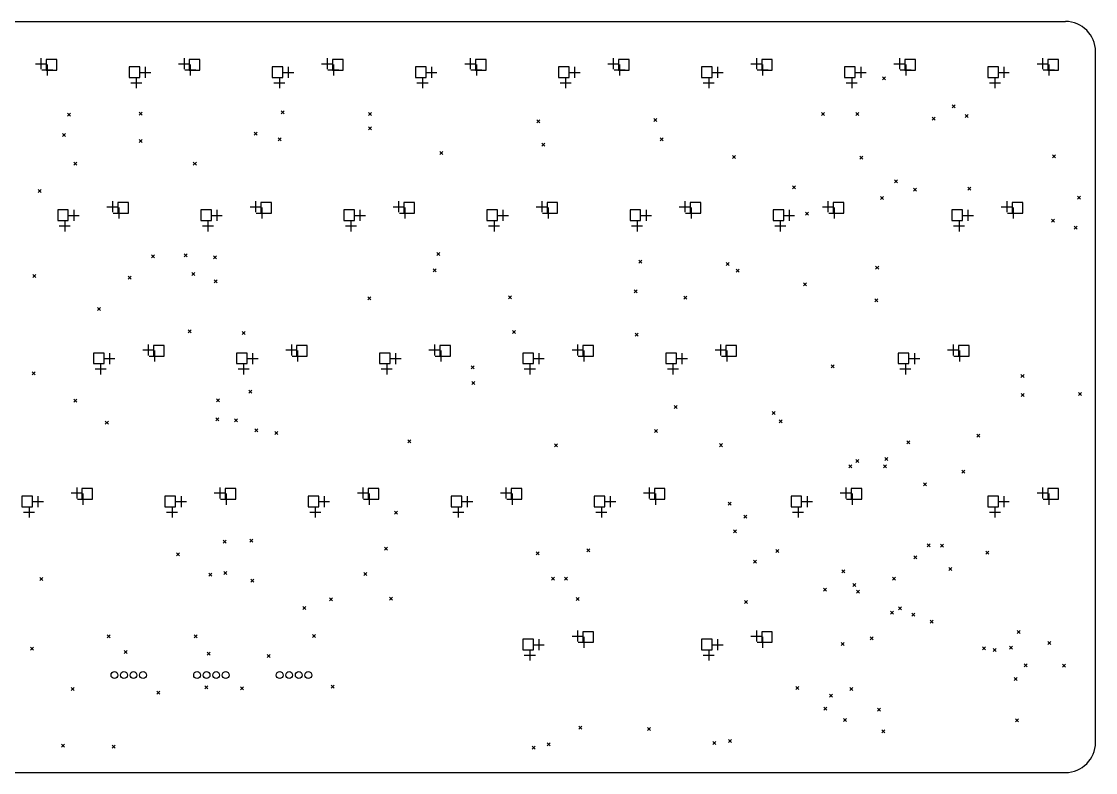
# Model space of a CAD drawing. Extents: x -0.1 to 11.2, y -4.6 to 0.
# Drawn here: x 5.59 to 11.22, y -3.94 to 0 of the extents above; entities that cross this region are included whole.
import ezdxf

# ---------------------------------------------------------------- set-up
doc = ezdxf.new("R2010")
doc.units = 0
doc.header["$MEASUREMENT"] = 0
doc.layers.add('BLACK', color=7, linetype='CONTINUOUS')

msp = doc.modelspace()

# ---------------------------------------------------------------- linework, layer by layer
at = {"layer": 'BLACK', "linetype": 'CONTINUOUS'}
for p, q in [((0.15748, 0), (11.063, 0)), ((11.2205, -3.77953), (11.2205, -0.15748)), ((5.66402, -0.221398), (5.72189, -0.221398)), ((5.69295, -0.192461), (5.69295, -0.250335)), ((5.7763, -0.198677), (5.72063, -0.198677)), ((5.72063, -0.198677), (5.72063, -0.254355)), ((5.72583, -0.225138), (5.72583, -0.283012)), ((5.7763, -0.254355), (5.7763, -0.198677)), ((6.41402, -0.221398), (6.47189, -0.221398)), ((6.44295, -0.192461), (6.44295, -0.250335)), ((6.5263, -0.198677), (6.47063, -0.198677)), ((6.47063, -0.198677), (6.47063, -0.254355)), ((6.47583, -0.225138), (6.47583, -0.283012)), ((6.5263, -0.254355), (6.5263, -0.198677)), ((7.16402, -0.221398), (7.22189, -0.221398)), ((7.19295, -0.192461), (7.19295, -0.250335)), ((7.2763, -0.198677), (7.22063, -0.198677)), ((7.22063, -0.198677), (7.22063, -0.254355)), ((7.22583, -0.225138), (7.22583, -0.283012)), ((7.2763, -0.254355), (7.2763, -0.198677)), ((7.91402, -0.221398), (7.97189, -0.221398)), ((7.94295, -0.192461), (7.94295, -0.250335)), ((8.0263, -0.198677), (7.97063, -0.198677)), ((7.97063, -0.198677), (7.97063, -0.254355)), ((7.97583, -0.225138), (7.97583, -0.283012)), ((8.0263, -0.254355), (8.0263, -0.198677)), ((8.66402, -0.221398), (8.72189, -0.221398)), ((8.69295, -0.192461), (8.69295, -0.250335)), ((8.7763, -0.198677), (8.72063, -0.198677)), ((8.72063, -0.198677), (8.72063, -0.254355)), ((8.72583, -0.225138), (8.72583, -0.283012)), ((8.7763, -0.254355), (8.7763, -0.198677)), ((9.41402, -0.221398), (9.47189, -0.221398)), ((9.44295, -0.192461), (9.44295, -0.250335)), ((9.5263, -0.198677), (9.47063, -0.198677)), ((9.47063, -0.198677), (9.47063, -0.254355)), ((9.47583, -0.225138), (9.47583, -0.283012)), ((9.5263, -0.254355), (9.5263, -0.198677)), ((10.164, -0.221398), (10.2219, -0.221398)), ((10.193, -0.192461), (10.193, -0.250335)), ((10.2763, -0.198677), (10.2206, -0.198677)), ((10.2206, -0.198677), (10.2206, -0.254355)), ((10.2258, -0.225138), (10.2258, -0.283012)), ((10.2763, -0.254355), (10.2763, -0.198677)), ((10.914, -0.221398), (10.9719, -0.221398)), ((10.943, -0.192461), (10.943, -0.250335)), ((11.0263, -0.198677), (10.9706, -0.198677)), ((10.9706, -0.198677), (10.9706, -0.254355)), ((10.9758, -0.225138), (10.9758, -0.283012)), ((11.0263, -0.254355), (11.0263, -0.198677)), ((5.69689, -0.254075), (5.75476, -0.254075)), ((5.72063, -0.254355), (5.7763, -0.254355)), ((6.21134, -0.238047), (6.15566, -0.238047)), ((6.15566, -0.238047), (6.15566, -0.293725)), ((6.21067, -0.26687), (6.26854, -0.26687)), ((6.21134, -0.293725), (6.21134, -0.238047)), ((6.23961, -0.237933), (6.23961, -0.295807)), ((6.44689, -0.254075), (6.50476, -0.254075)), ((6.47063, -0.254355), (6.5263, -0.254355)), ((6.96134, -0.238047), (6.90566, -0.238047)), ((6.90566, -0.238047), (6.90566, -0.293725)), ((6.96067, -0.26687), (7.01854, -0.26687)), ((6.96134, -0.293725), (6.96134, -0.238047)), ((6.98961, -0.237933), (6.98961, -0.295807)), ((7.19689, -0.254075), (7.25476, -0.254075)), ((7.22063, -0.254355), (7.2763, -0.254355)), ((7.71134, -0.238047), (7.65566, -0.238047)), ((7.65566, -0.238047), (7.65566, -0.293725)), ((7.71067, -0.26687), (7.76854, -0.26687)), ((7.71134, -0.293725), (7.71134, -0.238047)), ((7.73961, -0.237933), (7.73961, -0.295807)), ((7.94689, -0.254075), (8.00476, -0.254075)), ((7.97063, -0.254355), (8.0263, -0.254355)), ((8.46134, -0.238047), (8.40566, -0.238047)), ((8.40566, -0.238047), (8.40566, -0.293725)), ((8.46067, -0.26687), (8.51854, -0.26687)), ((8.46134, -0.293725), (8.46134, -0.238047)), ((8.48961, -0.237933), (8.48961, -0.295807)), ((8.69689, -0.254075), (8.75476, -0.254075)), ((8.72063, -0.254355), (8.7763, -0.254355)), ((9.21134, -0.238047), (9.15566, -0.238047)), ((9.15566, -0.238047), (9.15566, -0.293725)), ((9.21067, -0.26687), (9.26854, -0.26687)), ((9.21134, -0.293725), (9.21134, -0.238047)), ((9.23961, -0.237933), (9.23961, -0.295807)), ((9.44689, -0.254075), (9.50476, -0.254075)), ((9.47063, -0.254355), (9.5263, -0.254355)), ((9.96134, -0.238047), (9.90566, -0.238047)), ((9.90566, -0.238047), (9.90566, -0.293725)), ((9.96067, -0.26687), (10.0185, -0.26687)), ((9.96134, -0.293725), (9.96134, -0.238047)), ((9.98961, -0.237933), (9.98961, -0.295807)), ((10.1969, -0.254075), (10.2548, -0.254075)), ((10.2206, -0.254355), (10.2763, -0.254355)), ((10.7113, -0.238047), (10.6557, -0.238047)), ((10.6557, -0.238047), (10.6557, -0.293725)), ((10.7107, -0.26687), (10.7685, -0.26687)), ((10.7113, -0.293725), (10.7113, -0.238047)), ((10.7396, -0.237933), (10.7396, -0.295807)), ((10.9469, -0.254075), (11.0048, -0.254075)), ((10.9706, -0.254355), (11.0263, -0.254355)), ((6.15566, -0.293725), (6.21134, -0.293725)), ((6.16402, -0.321398), (6.22189, -0.321398)), ((6.19295, -0.292461), (6.19295, -0.350335)), ((6.90566, -0.293725), (6.96134, -0.293725)), ((6.91402, -0.321398), (6.97189, -0.321398)), ((6.94295, -0.292461), (6.94295, -0.350335)), ((7.65566, -0.293725), (7.71134, -0.293725)), ((7.66402, -0.321398), (7.72189, -0.321398)), ((7.69295, -0.292461), (7.69295, -0.350335)), ((8.40566, -0.293725), (8.46134, -0.293725)), ((8.41402, -0.321398), (8.47189, -0.321398)), ((8.44295, -0.292461), (8.44295, -0.350335)), ((9.15566, -0.293725), (9.21134, -0.293725)), ((9.16402, -0.321398), (9.22189, -0.321398)), ((9.19295, -0.292461), (9.19295, -0.350335)), ((9.90566, -0.293725), (9.96134, -0.293725)), ((9.91402, -0.321398), (9.97189, -0.321398)), ((9.94295, -0.292461), (9.94295, -0.350335)), ((10.1039, -0.290551), (10.1197, -0.306299)), ((10.1197, -0.290551), (10.1039, -0.306299)), ((10.6557, -0.293725), (10.7113, -0.293725)), ((10.664, -0.321398), (10.7219, -0.321398)), ((10.693, -0.292461), (10.693, -0.350335)), ((10.4689, -0.436614), (10.4846, -0.452362)), ((10.4846, -0.436614), (10.4689, -0.452362)), ((5.83268, -0.480472), (5.84843, -0.496221)), ((5.84843, -0.480472), (5.83268, -0.496221)), ((6.20764, -0.47622), (6.22339, -0.491969)), ((6.22339, -0.47622), (6.20764, -0.491969)), ((6.95173, -0.468346), (6.96748, -0.484094)), ((6.96748, -0.468346), (6.95173, -0.484094)), ((7.41024, -0.477165), (7.42598, -0.492913)), ((7.42598, -0.477165), (7.41024, -0.492913)), ((9.78386, -0.477559), (9.79961, -0.493307)), ((9.79961, -0.477559), (9.78386, -0.493307)), ((9.96378, -0.476772), (9.97953, -0.49252)), ((9.97953, -0.476772), (9.96378, -0.49252)), ((10.3646, -0.502362), (10.3803, -0.51811)), ((10.3803, -0.502362), (10.3646, -0.51811)), ((10.537, -0.487008), (10.5528, -0.502756)), ((10.5528, -0.487008), (10.537, -0.502756)), ((7.40906, -0.552362), (7.4248, -0.56811)), ((7.4248, -0.552362), (7.40906, -0.56811)), ((8.29213, -0.515748), (8.30787, -0.531496)), ((8.30787, -0.515748), (8.29213, -0.531496)), ((8.90472, -0.509055), (8.92047, -0.524803)), ((8.92047, -0.509055), (8.90472, -0.524803)), ((5.80512, -0.587795), (5.82087, -0.603543)), ((5.82087, -0.587795), (5.80512, -0.603543)), ((6.20764, -0.617953), (6.22339, -0.633701)), ((6.22339, -0.617953), (6.20764, -0.633701)), ((6.81063, -0.579921), (6.82638, -0.595669)), ((6.82638, -0.579921), (6.81063, -0.595669)), ((6.93598, -0.610079), (6.95173, -0.625827)), ((6.95173, -0.610079), (6.93598, -0.625827)), ((8.9378, -0.609547), (8.95354, -0.625295)), ((8.95354, -0.609547), (8.9378, -0.625295)), ((8.31811, -0.638071), (8.33386, -0.653819)), ((8.33386, -0.638071), (8.31811, -0.653819)), ((7.78386, -0.680709), (7.79961, -0.696457)), ((7.79961, -0.680709), (7.78386, -0.696457)), ((9.31732, -0.702362), (9.33307, -0.71811)), ((9.33307, -0.702362), (9.31732, -0.71811)), ((9.98504, -0.706693), (10.0008, -0.722441)), ((10.0008, -0.706693), (9.98504, -0.722441)), ((10.9949, -0.698248), (11.0106, -0.713996)), ((11.0106, -0.698248), (10.9949, -0.713996)), ((5.86496, -0.737795), (5.88071, -0.753543)), ((5.88071, -0.737795), (5.86496, -0.753543)), ((6.49173, -0.737008), (6.50748, -0.752756)), ((6.50748, -0.737008), (6.49173, -0.752756)), ((10.1673, -0.830709), (10.1831, -0.846457)), ((10.1831, -0.830709), (10.1673, -0.846457)), ((5.67874, -0.880315), (5.69449, -0.896063)), ((5.69449, -0.880315), (5.67874, -0.896063)), ((9.63307, -0.861811), (9.64882, -0.877559)), ((9.64882, -0.861811), (9.63307, -0.877559)), ((10.2657, -0.873228), (10.2815, -0.888976)), ((10.2815, -0.873228), (10.2657, -0.888976)), ((10.5508, -0.868504), (10.5665, -0.884252)), ((10.5665, -0.868504), (10.5508, -0.884252)), ((6.06795, -0.942461), (6.06795, -1.00033)), ((6.1513, -0.948677), (6.09563, -0.948677)), ((6.09563, -0.948677), (6.09563, -1.00435)), ((6.1513, -1.00435), (6.1513, -0.948677)), ((6.81795, -0.942461), (6.81795, -1.00033)), ((6.9013, -0.948677), (6.84563, -0.948677)), ((6.84563, -0.948677), (6.84563, -1.00435)), ((6.9013, -1.00435), (6.9013, -0.948677)), ((7.56795, -0.942461), (7.56795, -1.00033)), ((7.6513, -0.948677), (7.59563, -0.948677)), ((7.59563, -0.948677), (7.59563, -1.00435)), ((7.6513, -1.00435), (7.6513, -0.948677)), ((8.31795, -0.942461), (8.31795, -1.00033)), ((8.4013, -0.948677), (8.34563, -0.948677)), ((8.34563, -0.948677), (8.34563, -1.00435)), ((8.4013, -1.00435), (8.4013, -0.948677)), ((9.06795, -0.942461), (9.06795, -1.00033)), ((9.1513, -0.948677), (9.09563, -0.948677)), ((9.09563, -0.948677), (9.09563, -1.00435)), ((9.1513, -1.00435), (9.1513, -0.948677)), ((9.81795, -0.942461), (9.81795, -1.00033)), ((9.9013, -0.948677), (9.84563, -0.948677)), ((9.84563, -0.948677), (9.84563, -1.00435)), ((9.9013, -1.00435), (9.9013, -0.948677)), ((10.0937, -0.91811), (10.1094, -0.933858)), ((10.1094, -0.91811), (10.0937, -0.933858)), ((10.7555, -0.942461), (10.7555, -1.00033)), ((10.8388, -0.948677), (10.7831, -0.948677)), ((10.7831, -0.948677), (10.7831, -1.00435)), ((10.8388, -1.00435), (10.8388, -0.948677)), ((11.1264, -0.916142), (11.1421, -0.93189)), ((11.1421, -0.916142), (11.1264, -0.93189)), ((5.83634, -0.988047), (5.78066, -0.988047)), ((5.78066, -0.988047), (5.78066, -1.04372)), ((5.83634, -1.04372), (5.83634, -0.988047)), ((5.86461, -0.987933), (5.86461, -1.04581)), ((6.03902, -0.971398), (6.09689, -0.971398)), ((6.07189, -1.00407), (6.12976, -1.00407)), ((6.09563, -1.00435), (6.1513, -1.00435)), ((6.10083, -0.975138), (6.10083, -1.03301)), ((6.58634, -0.988047), (6.53066, -0.988047)), ((6.53066, -0.988047), (6.53066, -1.04372)), ((6.58634, -1.04372), (6.58634, -0.988047)), ((6.61461, -0.987933), (6.61461, -1.04581)), ((6.78902, -0.971398), (6.84689, -0.971398)), ((6.82189, -1.00407), (6.87976, -1.00407)), ((6.84563, -1.00435), (6.9013, -1.00435)), ((6.85083, -0.975138), (6.85083, -1.03301)), ((7.33634, -0.988047), (7.28066, -0.988047)), ((7.28066, -0.988047), (7.28066, -1.04372)), ((7.33634, -1.04372), (7.33634, -0.988047)), ((7.36461, -0.987933), (7.36461, -1.04581)), ((7.53902, -0.971398), (7.59689, -0.971398)), ((7.57189, -1.00407), (7.62976, -1.00407)), ((7.59563, -1.00435), (7.6513, -1.00435)), ((7.60083, -0.975138), (7.60083, -1.03301)), ((8.08634, -0.988047), (8.03066, -0.988047)), ((8.03066, -0.988047), (8.03066, -1.04372)), ((8.08634, -1.04372), (8.08634, -0.988047)), ((8.11461, -0.987933), (8.11461, -1.04581)), ((8.28902, -0.971398), (8.34689, -0.971398)), ((8.32189, -1.00407), (8.37976, -1.00407)), ((8.34563, -1.00435), (8.4013, -1.00435)), ((8.35083, -0.975138), (8.35083, -1.03301)), ((8.83634, -0.988047), (8.78066, -0.988047)), ((8.78066, -0.988047), (8.78066, -1.04372)), ((8.83634, -1.04372), (8.83634, -0.988047)), ((8.86461, -0.987933), (8.86461, -1.04581)), ((9.03902, -0.971398), (9.09689, -0.971398)), ((9.07189, -1.00407), (9.12976, -1.00407)), ((9.09563, -1.00435), (9.1513, -1.00435)), ((9.10083, -0.975138), (9.10083, -1.03301)), ((9.58634, -0.988047), (9.53066, -0.988047)), ((9.53066, -0.988047), (9.53066, -1.04372)), ((9.58634, -1.04372), (9.58634, -0.988047)), ((9.61461, -0.987933), (9.61461, -1.04581)), ((9.69961, -0.999606), (9.71535, -1.01535)), ((9.71535, -0.999606), (9.69961, -1.01535)), ((9.78902, -0.971398), (9.84689, -0.971398)), ((9.82189, -1.00407), (9.87976, -1.00407)), ((9.84563, -1.00435), (9.9013, -1.00435)), ((9.85083, -0.975138), (9.85083, -1.03301)), ((10.5238, -0.988047), (10.4682, -0.988047)), ((10.4682, -0.988047), (10.4682, -1.04372)), ((10.5238, -1.04372), (10.5238, -0.988047)), ((10.5521, -0.987933), (10.5521, -1.04581)), ((10.7265, -0.971398), (10.7844, -0.971398)), ((10.7594, -1.00407), (10.8173, -1.00407)), ((10.7831, -1.00435), (10.8388, -1.00435)), ((10.7883, -0.975138), (10.7883, -1.03301)), ((5.78066, -1.04372), (5.83634, -1.04372)), ((5.81795, -1.04246), (5.81795, -1.10033)), ((5.83567, -1.01687), (5.89354, -1.01687)), ((6.53066, -1.04372), (6.58634, -1.04372)), ((6.56795, -1.04246), (6.56795, -1.10033)), ((6.58567, -1.01687), (6.64354, -1.01687)), ((7.28066, -1.04372), (7.33634, -1.04372)), ((7.31795, -1.04246), (7.31795, -1.10033)), ((7.33567, -1.01687), (7.39354, -1.01687)), ((8.03066, -1.04372), (8.08634, -1.04372)), ((8.06795, -1.04246), (8.06795, -1.10033)), ((8.08567, -1.01687), (8.14354, -1.01687)), ((8.78066, -1.04372), (8.83634, -1.04372)), ((8.81795, -1.04246), (8.81795, -1.10033)), ((8.83567, -1.01687), (8.89354, -1.01687)), ((9.53066, -1.04372), (9.58634, -1.04372)), ((9.56795, -1.04246), (9.56795, -1.10033)), ((9.58567, -1.01687), (9.64354, -1.01687)), ((10.4682, -1.04372), (10.5238, -1.04372)), ((10.5055, -1.04246), (10.5055, -1.10033)), ((10.5232, -1.01687), (10.581, -1.01687)), ((10.989, -1.03583), (11.0047, -1.05157)), ((11.0047, -1.03583), (10.989, -1.05157)), ((5.78902, -1.0714), (5.84689, -1.0714)), ((6.53902, -1.0714), (6.59689, -1.0714)), ((7.28902, -1.0714), (7.34689, -1.0714)), ((8.03902, -1.0714), (8.09689, -1.0714)), ((8.78902, -1.0714), (8.84689, -1.0714)), ((9.53902, -1.0714), (9.59689, -1.0714)), ((10.4765, -1.0714), (10.5344, -1.0714)), ((11.1091, -1.07323), (11.1248, -1.08898)), ((11.1248, -1.07323), (11.1091, -1.08898)), ((6.27323, -1.22244), (6.28898, -1.23819)), ((6.28898, -1.22244), (6.27323, -1.23819)), ((6.44291, -1.21732), (6.45866, -1.23307)), ((6.45866, -1.21732), (6.44291, -1.23307)), ((6.5974, -1.22819), (6.61315, -1.24394)), ((6.61315, -1.22819), (6.5974, -1.24394)), ((7.76772, -1.21142), (7.78346, -1.22717)), ((7.78346, -1.21142), (7.76772, -1.22717)), ((8.82756, -1.25039), (8.84331, -1.26614)), ((8.84331, -1.25039), (8.82756, -1.26614)), ((9.28386, -1.26417), (9.29961, -1.27992)), ((9.29961, -1.26417), (9.28386, -1.27992)), ((10.0681, -1.28346), (10.0839, -1.29921)), ((10.0839, -1.28346), (10.0681, -1.29921)), ((5.65118, -1.32638), (5.66693, -1.34213)), ((5.66693, -1.32638), (5.65118, -1.34213)), ((6.15039, -1.33543), (6.16614, -1.35118)), ((6.16614, -1.33543), (6.15039, -1.35118)), ((6.48465, -1.31535), (6.50039, -1.3311)), ((6.50039, -1.31535), (6.48465, -1.3311)), ((7.74961, -1.29685), (7.76535, -1.3126)), ((7.76535, -1.29685), (7.74961, -1.3126)), ((9.3374, -1.29803), (9.35315, -1.31378)), ((9.35315, -1.29803), (9.3374, -1.31378)), ((6.60134, -1.35354), (6.61709, -1.36929)), ((6.61709, -1.35354), (6.60134, -1.36929)), ((8.80197, -1.40669), (8.81772, -1.42244)), ((8.81772, -1.40669), (8.80197, -1.42244)), ((9.68976, -1.36969), (9.70551, -1.38543)), ((9.70551, -1.36969), (9.68976, -1.38543)), ((7.40591, -1.44409), (7.42165, -1.45984)), ((7.42165, -1.44409), (7.40591, -1.45984)), ((8.14291, -1.4374), (8.15866, -1.45315)), ((8.15866, -1.4374), (8.14291, -1.45315)), ((9.0626, -1.43937), (9.07835, -1.45512)), ((9.07835, -1.43937), (9.0626, -1.45512)), ((10.0646, -1.45433), (10.0803, -1.47008)), ((10.0803, -1.45433), (10.0646, -1.47008)), ((5.98898, -1.5), (6.00472, -1.51575)), ((6.00472, -1.5), (5.98898, -1.51575)), ((6.46457, -1.61654), (6.48031, -1.63228)), ((6.48031, -1.61654), (6.46457, -1.63228)), ((6.74701, -1.62583), (6.76276, -1.64157)), ((6.76276, -1.62583), (6.74701, -1.64157)), ((8.16496, -1.62047), (8.18071, -1.63622)), ((8.18071, -1.62047), (8.16496, -1.63622)), ((8.80787, -1.63465), (8.82362, -1.65039)), ((8.82362, -1.63465), (8.80787, -1.65039)), ((6.02384, -1.73805), (5.96816, -1.73805)), ((5.96816, -1.73805), (5.96816, -1.79372)), ((6.02384, -1.79372), (6.02384, -1.73805)), ((6.05211, -1.73793), (6.05211, -1.79581)), ((6.22652, -1.7214), (6.28439, -1.7214)), ((6.25545, -1.69246), (6.25545, -1.75033)), ((6.3388, -1.69868), (6.28313, -1.69868)), ((6.28313, -1.69868), (6.28313, -1.75435)), ((6.28833, -1.72514), (6.28833, -1.78301)), ((6.3388, -1.75435), (6.3388, -1.69868)), ((6.77384, -1.73805), (6.71816, -1.73805)), ((6.71816, -1.73805), (6.71816, -1.79372)), ((6.77384, -1.79372), (6.77384, -1.73805)), ((6.80211, -1.73793), (6.80211, -1.79581)), ((6.97652, -1.7214), (7.03439, -1.7214)), ((7.00545, -1.69246), (7.00545, -1.75033)), ((7.0888, -1.69868), (7.03313, -1.69868)), ((7.03313, -1.69868), (7.03313, -1.75435)), ((7.03833, -1.72514), (7.03833, -1.78301)), ((7.0888, -1.75435), (7.0888, -1.69868)), ((7.52384, -1.73805), (7.46816, -1.73805)), ((7.46816, -1.73805), (7.46816, -1.79372)), ((7.52384, -1.79372), (7.52384, -1.73805)), ((7.55211, -1.73793), (7.55211, -1.79581)), ((7.72652, -1.7214), (7.78439, -1.7214)), ((7.75545, -1.69246), (7.75545, -1.75033)), ((7.8388, -1.69868), (7.78313, -1.69868)), ((7.78313, -1.69868), (7.78313, -1.75435)), ((7.78833, -1.72514), (7.78833, -1.78301)), ((7.8388, -1.75435), (7.8388, -1.69868)), ((8.27384, -1.73805), (8.21816, -1.73805)), ((8.21816, -1.73805), (8.21816, -1.79372)), ((8.27384, -1.79372), (8.27384, -1.73805)), ((8.30211, -1.73793), (8.30211, -1.79581)), ((8.47652, -1.7214), (8.53439, -1.7214)), ((8.50545, -1.69246), (8.50545, -1.75033)), ((8.5888, -1.69868), (8.53313, -1.69868)), ((8.53313, -1.69868), (8.53313, -1.75435)), ((8.53833, -1.72514), (8.53833, -1.78301)), ((8.5888, -1.75435), (8.5888, -1.69868)), ((9.02384, -1.73805), (8.96816, -1.73805)), ((8.96816, -1.73805), (8.96816, -1.79372)), ((9.02384, -1.79372), (9.02384, -1.73805)), ((9.05211, -1.73793), (9.05211, -1.79581)), ((9.22652, -1.7214), (9.28439, -1.7214)), ((9.25545, -1.69246), (9.25545, -1.75033)), ((9.3388, -1.69868), (9.28313, -1.69868)), ((9.28313, -1.69868), (9.28313, -1.75435)), ((9.28833, -1.72514), (9.28833, -1.78301)), ((9.3388, -1.75435), (9.3388, -1.69868)), ((10.2426, -1.73805), (10.1869, -1.73805)), ((10.1869, -1.73805), (10.1869, -1.79372)), ((10.2426, -1.79372), (10.2426, -1.73805)), ((10.2709, -1.73793), (10.2709, -1.79581)), ((10.4453, -1.7214), (10.5031, -1.7214)), ((10.4742, -1.69246), (10.4742, -1.75033)), ((10.5576, -1.69868), (10.5019, -1.69868)), ((10.5019, -1.69868), (10.5019, -1.75435)), ((10.5071, -1.72514), (10.5071, -1.78301)), ((10.5576, -1.75435), (10.5576, -1.69868)), ((5.96816, -1.79372), (6.02384, -1.79372)), ((6.00545, -1.79246), (6.00545, -1.85033)), ((6.02317, -1.76687), (6.08104, -1.76687)), ((6.25939, -1.75407), (6.31726, -1.75407)), ((6.28313, -1.75435), (6.3388, -1.75435)), ((6.71816, -1.79372), (6.77384, -1.79372)), ((6.75545, -1.79246), (6.75545, -1.85033)), ((6.77317, -1.76687), (6.83104, -1.76687)), ((7.00939, -1.75407), (7.06726, -1.75407)), ((7.03313, -1.75435), (7.0888, -1.75435)), ((7.46816, -1.79372), (7.52384, -1.79372)), ((7.50545, -1.79246), (7.50545, -1.85033)), ((7.52317, -1.76687), (7.58104, -1.76687)), ((7.75939, -1.75407), (7.81726, -1.75407)), ((7.78313, -1.75435), (7.8388, -1.75435)), ((8.21816, -1.79372), (8.27384, -1.79372)), ((8.25545, -1.79246), (8.25545, -1.85033)), ((8.27317, -1.76687), (8.33104, -1.76687)), ((8.50939, -1.75407), (8.56726, -1.75407)), ((8.53313, -1.75435), (8.5888, -1.75435)), ((8.96816, -1.79372), (9.02384, -1.79372)), ((9.00545, -1.79246), (9.00545, -1.85033)), ((9.02317, -1.76687), (9.08104, -1.76687)), ((9.25939, -1.75407), (9.31726, -1.75407)), ((9.28313, -1.75435), (9.3388, -1.75435)), ((9.83543, -1.79961), (9.85118, -1.81535)), ((9.85118, -1.79961), (9.83543, -1.81535)), ((10.1869, -1.79372), (10.2426, -1.79372)), ((10.2242, -1.79246), (10.2242, -1.85033)), ((10.2419, -1.76687), (10.2998, -1.76687)), ((10.4781, -1.75407), (10.536, -1.75407)), ((10.5019, -1.75435), (10.5576, -1.75435)), ((5.64646, -1.8374), (5.6622, -1.85315)), ((5.6622, -1.8374), (5.64646, -1.85315)), ((5.97652, -1.8214), (6.03439, -1.8214)), ((6.72652, -1.8214), (6.78439, -1.8214)), ((7.47652, -1.8214), (7.53439, -1.8214)), ((7.94724, -1.80591), (7.96299, -1.82165)), ((7.96299, -1.80591), (7.94724, -1.82165)), ((8.22652, -1.8214), (8.28439, -1.8214)), ((8.97652, -1.8214), (9.03439, -1.8214)), ((10.1953, -1.8214), (10.2531, -1.8214)), ((10.8299, -1.85079), (10.8457, -1.86654)), ((10.8457, -1.85079), (10.8299, -1.86654)), ((7.95079, -1.8874), (7.96654, -1.90315)), ((7.96654, -1.8874), (7.95079, -1.90315)), ((6.78189, -1.93346), (6.79764, -1.94921)), ((6.79764, -1.93346), (6.78189, -1.94921)), ((10.8303, -1.95), (10.8461, -1.96575)), ((10.8461, -1.95), (10.8303, -1.96575)), ((11.1317, -1.94528), (11.1475, -1.96102)), ((11.1475, -1.94528), (11.1317, -1.96102)), ((5.86535, -1.98047), (5.8811, -1.99622)), ((5.8811, -1.98047), (5.86535, -1.99622)), ((6.61262, -1.97848), (6.62837, -1.99423)), ((6.62837, -1.97848), (6.61262, -1.99423)), ((9.01181, -2.01378), (9.02756, -2.02953)), ((9.02756, -2.01378), (9.01181, -2.02953)), ((6.60921, -2.07717), (6.62496, -2.09291)), ((6.62496, -2.07717), (6.60921, -2.09291)), ((6.70764, -2.08268), (6.72339, -2.09843)), ((6.72339, -2.08268), (6.70764, -2.09843)), ((9.52648, -2.04459), (9.54223, -2.06034)), ((9.54223, -2.04459), (9.52648, -2.06034)), ((6.03047, -2.09433), (6.04622, -2.11008)), ((6.04622, -2.09433), (6.03047, -2.11008)), ((6.81378, -2.13622), (6.82953, -2.15197)), ((6.82953, -2.13622), (6.81378, -2.15197)), ((9.56299, -2.08876), (9.57874, -2.10451)), ((9.57874, -2.08876), (9.56299, -2.10451)), ((6.91811, -2.14961), (6.93386, -2.16535)), ((6.93386, -2.14961), (6.91811, -2.16535)), ((7.61575, -2.1937), (7.6315, -2.20945)), ((7.6315, -2.1937), (7.61575, -2.20945)), ((8.90827, -2.13937), (8.92402, -2.15512)), ((8.92402, -2.13937), (8.90827, -2.15512)), ((10.5992, -2.1626), (10.615, -2.17835)), ((10.615, -2.1626), (10.5992, -2.17835)), ((8.38425, -2.21457), (8.4, -2.23031)), ((8.4, -2.21457), (8.38425, -2.23031)), ((9.2489, -2.21313), (9.26465, -2.22888)), ((9.26465, -2.21313), (9.2489, -2.22888)), ((10.2315, -2.19764), (10.2472, -2.21339)), ((10.2472, -2.19764), (10.2315, -2.21339)), ((9.96378, -2.29606), (9.97953, -2.31181)), ((9.97953, -2.29606), (9.96378, -2.31181)), ((10.1158, -2.28569), (10.1315, -2.30144)), ((10.1315, -2.28569), (10.1158, -2.30144)), ((9.92795, -2.32459), (9.9437, -2.34033)), ((9.9437, -2.32459), (9.92795, -2.34033)), ((10.1098, -2.32459), (10.1256, -2.34033)), ((10.1256, -2.32459), (10.1098, -2.34033)), ((10.5202, -2.3526), (10.536, -2.36834)), ((10.536, -2.3526), (10.5202, -2.36834)), ((10.3185, -2.41811), (10.3343, -2.43386)), ((10.3343, -2.41811), (10.3185, -2.43386)), ((5.85152, -2.4714), (5.90939, -2.4714)), ((5.88045, -2.44246), (5.88045, -2.50033)), ((5.9638, -2.44868), (5.90813, -2.44868)), ((5.90813, -2.44868), (5.90813, -2.50435)), ((5.91333, -2.47514), (5.91333, -2.53301)), ((5.9638, -2.50435), (5.9638, -2.44868)), ((6.60152, -2.4714), (6.65939, -2.4714)), ((6.63045, -2.44246), (6.63045, -2.50033)), ((6.7138, -2.44868), (6.65813, -2.44868)), ((6.65813, -2.44868), (6.65813, -2.50435)), ((6.66333, -2.47514), (6.66333, -2.53301)), ((6.7138, -2.50435), (6.7138, -2.44868)), ((7.35152, -2.4714), (7.40939, -2.4714)), ((7.38045, -2.44246), (7.38045, -2.50033)), ((7.4638, -2.44868), (7.40813, -2.44868)), ((7.40813, -2.44868), (7.40813, -2.50435)), ((7.41333, -2.47514), (7.41333, -2.53301)), ((7.4638, -2.50435), (7.4638, -2.44868)), ((8.10152, -2.4714), (8.15939, -2.4714)), ((8.13045, -2.44246), (8.13045, -2.50033)), ((8.2138, -2.44868), (8.15813, -2.44868)), ((8.15813, -2.44868), (8.15813, -2.50435)), ((8.16333, -2.47514), (8.16333, -2.53301)), ((8.2138, -2.50435), (8.2138, -2.44868)), ((8.85152, -2.4714), (8.90939, -2.4714)), ((8.88045, -2.44246), (8.88045, -2.50033)), ((8.9638, -2.44868), (8.90813, -2.44868)), ((8.90813, -2.44868), (8.90813, -2.50435)), ((8.91333, -2.47514), (8.91333, -2.53301)), ((8.9638, -2.50435), (8.9638, -2.44868)), ((9.88277, -2.4714), (9.94064, -2.4714)), ((9.9117, -2.44246), (9.9117, -2.50033)), ((9.99505, -2.44868), (9.93938, -2.44868)), ((9.93938, -2.44868), (9.93938, -2.50435)), ((9.94458, -2.47514), (9.94458, -2.53301)), ((9.99505, -2.50435), (9.99505, -2.44868)), ((10.914, -2.4714), (10.9719, -2.4714)), ((10.943, -2.44246), (10.943, -2.50033)), ((11.0263, -2.44868), (10.9706, -2.44868)), ((10.9706, -2.44868), (10.9706, -2.50435)), ((10.9758, -2.47514), (10.9758, -2.53301)), ((11.0263, -2.50435), (11.0263, -2.44868)), ((5.64884, -2.48805), (5.59316, -2.48805)), ((5.59316, -2.48805), (5.59316, -2.54372)), ((5.64817, -2.51687), (5.70604, -2.51687)), ((5.64884, -2.54372), (5.64884, -2.48805)), ((5.67711, -2.48793), (5.67711, -2.54581)), ((5.88439, -2.50407), (5.94226, -2.50407)), ((5.90813, -2.50435), (5.9638, -2.50435)), ((6.39884, -2.48805), (6.34316, -2.48805)), ((6.34316, -2.48805), (6.34316, -2.54372)), ((6.39817, -2.51687), (6.45604, -2.51687)), ((6.39884, -2.54372), (6.39884, -2.48805)), ((6.42711, -2.48793), (6.42711, -2.54581)), ((6.63439, -2.50407), (6.69226, -2.50407)), ((6.65813, -2.50435), (6.7138, -2.50435)), ((7.14884, -2.48805), (7.09316, -2.48805)), ((7.09316, -2.48805), (7.09316, -2.54372)), ((7.14817, -2.51687), (7.20604, -2.51687)), ((7.14884, -2.54372), (7.14884, -2.48805)), ((7.17711, -2.48793), (7.17711, -2.54581)), ((7.38439, -2.50407), (7.44226, -2.50407)), ((7.40813, -2.50435), (7.4638, -2.50435)), ((7.89884, -2.48805), (7.84316, -2.48805)), ((7.84316, -2.48805), (7.84316, -2.54372)), ((7.89817, -2.51687), (7.95604, -2.51687)), ((7.89884, -2.54372), (7.89884, -2.48805)), ((7.92711, -2.48793), (7.92711, -2.54581)), ((8.13439, -2.50407), (8.19226, -2.50407)), ((8.15813, -2.50435), (8.2138, -2.50435)), ((8.64884, -2.48805), (8.59316, -2.48805)), ((8.59316, -2.48805), (8.59316, -2.54372)), ((8.64817, -2.51687), (8.70604, -2.51687)), ((8.64884, -2.54372), (8.64884, -2.48805)), ((8.67711, -2.48793), (8.67711, -2.54581)), ((8.88439, -2.50407), (8.94226, -2.50407)), ((8.90813, -2.50435), (8.9638, -2.50435)), ((9.29449, -2.51969), (9.31024, -2.53543)), ((9.31024, -2.51969), (9.29449, -2.53543)), ((9.68009, -2.48805), (9.62441, -2.48805)), ((9.62441, -2.48805), (9.62441, -2.54372)), ((9.67942, -2.51687), (9.73729, -2.51687)), ((9.68009, -2.54372), (9.68009, -2.48805)), ((9.70836, -2.48793), (9.70836, -2.54581)), ((9.91564, -2.50407), (9.97351, -2.50407)), ((9.93938, -2.50435), (9.99505, -2.50435)), ((10.7113, -2.48805), (10.6557, -2.48805)), ((10.6557, -2.48805), (10.6557, -2.54372)), ((10.7107, -2.51687), (10.7685, -2.51687)), ((10.7113, -2.54372), (10.7113, -2.48805)), ((10.7396, -2.48793), (10.7396, -2.54581)), ((10.9469, -2.50407), (11.0048, -2.50407)), ((10.9706, -2.50435), (11.0263, -2.50435)), ((5.59316, -2.54372), (5.64884, -2.54372)), ((5.60152, -2.5714), (5.65939, -2.5714)), ((5.63045, -2.54246), (5.63045, -2.60033)), ((6.34316, -2.54372), (6.39884, -2.54372)), ((6.35152, -2.5714), (6.40939, -2.5714)), ((6.38045, -2.54246), (6.38045, -2.60033)), ((7.09316, -2.54372), (7.14884, -2.54372)), ((7.10152, -2.5714), (7.15939, -2.5714)), ((7.13045, -2.54246), (7.13045, -2.60033)), ((7.54606, -2.56614), (7.56181, -2.58189)), ((7.56181, -2.56614), (7.54606, -2.58189)), ((7.84316, -2.54372), (7.89884, -2.54372)), ((7.85152, -2.5714), (7.90939, -2.5714)), ((7.88045, -2.54246), (7.88045, -2.60033)), ((8.59316, -2.54372), (8.64884, -2.54372)), ((8.60152, -2.5714), (8.65939, -2.5714)), ((8.63045, -2.54246), (8.63045, -2.60033)), ((9.37756, -2.5878), (9.39331, -2.60354)), ((9.39331, -2.5878), (9.37756, -2.60354)), ((9.62441, -2.54372), (9.68009, -2.54372)), ((9.63277, -2.5714), (9.69064, -2.5714)), ((9.6617, -2.54246), (9.6617, -2.60033)), ((10.6557, -2.54372), (10.7113, -2.54372)), ((10.664, -2.5714), (10.7219, -2.5714)), ((10.693, -2.54246), (10.693, -2.60033)), ((9.32244, -2.66496), (9.33819, -2.68071)), ((9.33819, -2.66496), (9.32244, -2.68071)), ((6.64858, -2.71929), (6.66433, -2.73504)), ((6.66433, -2.71929), (6.64858, -2.73504)), ((6.7874, -2.71378), (6.80315, -2.72953)), ((6.80315, -2.71378), (6.7874, -2.72953)), ((7.49449, -2.75591), (7.51024, -2.77165)), ((7.51024, -2.75591), (7.49449, -2.77165)), ((10.3385, -2.73898), (10.3543, -2.75472)), ((10.3543, -2.73898), (10.3385, -2.75472)), ((10.4087, -2.73976), (10.4244, -2.75551)), ((10.4244, -2.73976), (10.4087, -2.75551)), ((6.40276, -2.78504), (6.4185, -2.80079)), ((6.4185, -2.78504), (6.40276, -2.80079)), ((8.28937, -2.78071), (8.30512, -2.79646)), ((8.30512, -2.78071), (8.28937, -2.79646)), ((8.55394, -2.76417), (8.56969, -2.77992)), ((8.56969, -2.76417), (8.55394, -2.77992)), ((9.54449, -2.76732), (9.56024, -2.78307)), ((9.56024, -2.76732), (9.54449, -2.78307)), ((10.2682, -2.80113), (10.2839, -2.81688)), ((10.2839, -2.80113), (10.2682, -2.81688)), ((10.6453, -2.77717), (10.661, -2.79291)), ((10.661, -2.77717), (10.6453, -2.79291)), ((9.42756, -2.82402), (9.44331, -2.83976)), ((9.44331, -2.82402), (9.42756, -2.83976)), ((10.4512, -2.8622), (10.4669, -2.87795)), ((10.4669, -2.8622), (10.4512, -2.87795)), ((5.68661, -2.91417), (5.70236, -2.92992)), ((5.70236, -2.91417), (5.68661, -2.92992)), ((6.57303, -2.89226), (6.58878, -2.90801)), ((6.58878, -2.89226), (6.57303, -2.90801)), ((6.65118, -2.88346), (6.66693, -2.89921)), ((6.66693, -2.88346), (6.65118, -2.89921)), ((6.79252, -2.92362), (6.80827, -2.93937)), ((6.80827, -2.92362), (6.79252, -2.93937)), ((7.38543, -2.88858), (7.40118, -2.90433)), ((7.40118, -2.88858), (7.38543, -2.90433)), ((8.36906, -2.91321), (8.3848, -2.92896)), ((8.3848, -2.91321), (8.36906, -2.92896)), ((8.4378, -2.91321), (8.45354, -2.92896)), ((8.45354, -2.91321), (8.4378, -2.92896)), ((9.88998, -2.87383), (9.90573, -2.88958)), ((9.90573, -2.87383), (9.88998, -2.88958)), ((10.1565, -2.9128), (10.1722, -2.92854)), ((10.1722, -2.9128), (10.1565, -2.92854)), ((9.79434, -2.97026), (9.81009, -2.986)), ((9.81009, -2.97026), (9.79434, -2.986)), ((9.94921, -2.94646), (9.96496, -2.9622)), ((9.96496, -2.94646), (9.94921, -2.9622)), ((9.96748, -2.98131), (9.98323, -2.99706)), ((9.98323, -2.98131), (9.96748, -2.99706)), ((7.20551, -3.02205), (7.22126, -3.0378)), ((7.22126, -3.02205), (7.20551, -3.0378)), ((7.52047, -3.01693), (7.53622, -3.03268)), ((7.53622, -3.01693), (7.52047, -3.03268)), ((8.49843, -3.01969), (8.51417, -3.03543)), ((8.51417, -3.01969), (8.49843, -3.03543)), ((9.3815, -3.03543), (9.39724, -3.05118)), ((9.39724, -3.03543), (9.3815, -3.05118)), ((7.06614, -3.06654), (7.08189, -3.08228)), ((7.08189, -3.06654), (7.06614, -3.08228)), ((10.1453, -3.09152), (10.161, -3.10727)), ((10.161, -3.09152), (10.1453, -3.10727)), ((10.1882, -3.06929), (10.204, -3.08504)), ((10.204, -3.06929), (10.1882, -3.08504)), ((10.2576, -3.10118), (10.2734, -3.11693)), ((10.2734, -3.10118), (10.2576, -3.11693)), ((10.3539, -3.13876), (10.3697, -3.15451)), ((10.3697, -3.13876), (10.3539, -3.15451)), ((8.50545, -3.19246), (8.50545, -3.25033)), ((8.5888, -3.19868), (8.53313, -3.19868)), ((8.53313, -3.19868), (8.53313, -3.25435)), ((8.5888, -3.25435), (8.5888, -3.19868)), ((9.44295, -3.19246), (9.44295, -3.25033)), ((9.5263, -3.19868), (9.47063, -3.19868)), ((9.47063, -3.19868), (9.47063, -3.25435)), ((9.5263, -3.25435), (9.5263, -3.19868)), ((10.8094, -3.19173), (10.8252, -3.20748)), ((10.8252, -3.19173), (10.8094, -3.20748)), ((6.03996, -3.21535), (6.05571, -3.2311)), ((6.05571, -3.21535), (6.03996, -3.2311)), ((6.49528, -3.21575), (6.51102, -3.2315)), ((6.51102, -3.21575), (6.49528, -3.2315)), ((7.11614, -3.21378), (7.13189, -3.22953)), ((7.13189, -3.21378), (7.11614, -3.22953)), ((8.27384, -3.23805), (8.21816, -3.23805)), ((8.21816, -3.23805), (8.21816, -3.29372)), ((8.27384, -3.29372), (8.27384, -3.23805)), ((8.30211, -3.23793), (8.30211, -3.29581)), ((8.47652, -3.2214), (8.53439, -3.2214)), ((8.50939, -3.25407), (8.56726, -3.25407)), ((8.53313, -3.25435), (8.5888, -3.25435)), ((8.53833, -3.22514), (8.53833, -3.28301)), ((9.21134, -3.23805), (9.15566, -3.23805)), ((9.15566, -3.23805), (9.15566, -3.29372)), ((9.21134, -3.29372), (9.21134, -3.23805)), ((9.23961, -3.23793), (9.23961, -3.29581)), ((9.41402, -3.2214), (9.47189, -3.2214)), ((9.44689, -3.25407), (9.50476, -3.25407)), ((9.47063, -3.25435), (9.5263, -3.25435)), ((9.47583, -3.22514), (9.47583, -3.28301)), ((9.8878, -3.25512), (9.90354, -3.27087)), ((9.90354, -3.25512), (9.8878, -3.27087)), ((10.0398, -3.22653), (10.0555, -3.24228)), ((10.0555, -3.22653), (10.0398, -3.24228)), ((10.9705, -3.25079), (10.9862, -3.26654)), ((10.9862, -3.25079), (10.9705, -3.26654)), ((5.6378, -3.27953), (5.65354, -3.29528)), ((5.65354, -3.27953), (5.6378, -3.29528)), ((6.12894, -3.29764), (6.14469, -3.31339)), ((6.14469, -3.29764), (6.12894, -3.31339)), ((6.56496, -3.30669), (6.58071, -3.32244)), ((6.58071, -3.30669), (6.56496, -3.32244)), ((6.87874, -3.3189), (6.89449, -3.33465)), ((6.89449, -3.3189), (6.87874, -3.33465)), ((8.21816, -3.29372), (8.27384, -3.29372)), ((8.22652, -3.3214), (8.28439, -3.3214)), ((8.25545, -3.29246), (8.25545, -3.35033)), ((8.27317, -3.26687), (8.33104, -3.26687)), ((9.15566, -3.29372), (9.21134, -3.29372)), ((9.16402, -3.3214), (9.22189, -3.3214)), ((9.19295, -3.29246), (9.19295, -3.35033)), ((9.21067, -3.26687), (9.26854, -3.26687)), ((10.6284, -3.27855), (10.6441, -3.2943)), ((10.6441, -3.27855), (10.6284, -3.2943)), ((10.6835, -3.28738), (10.6992, -3.30313)), ((10.6992, -3.28738), (10.6835, -3.30313)), ((10.7697, -3.2748), (10.7854, -3.29055)), ((10.7854, -3.2748), (10.7697, -3.29055)), ((10.8472, -3.36693), (10.863, -3.38268)), ((10.863, -3.36693), (10.8472, -3.38268)), ((11.0469, -3.3689), (11.0626, -3.38465)), ((11.0626, -3.3689), (11.0469, -3.38465)), ((6.55276, -3.48268), (6.5685, -3.49843)), ((6.5685, -3.48268), (6.55276, -3.49843)), ((6.73858, -3.4874), (6.75433, -3.50315)), ((6.75433, -3.4874), (6.73858, -3.50315)), ((7.21378, -3.47913), (7.22953, -3.49488)), ((7.22953, -3.47913), (7.21378, -3.49488)), ((9.64961, -3.48543), (9.66535, -3.50118)), ((9.66535, -3.48543), (9.64961, -3.50118)), ((10.7945, -3.43858), (10.8102, -3.45433)), ((10.8102, -3.43858), (10.7945, -3.45433)), ((5.85157, -3.49134), (5.86732, -3.50709)), ((5.86732, -3.49134), (5.85157, -3.50709)), ((6.30079, -3.51102), (6.31654, -3.52677)), ((6.31654, -3.51102), (6.30079, -3.52677)), ((9.82531, -3.52548), (9.84105, -3.54123)), ((9.84105, -3.52548), (9.82531, -3.54123)), ((9.93307, -3.49213), (9.94882, -3.50787)), ((9.94882, -3.49213), (9.93307, -3.50787)), ((9.79685, -3.59368), (9.8126, -3.60943)), ((9.8126, -3.59368), (9.79685, -3.60943)), ((10.0783, -3.59939), (10.0941, -3.61514)), ((10.0941, -3.59939), (10.0783, -3.61514)), ((9.89961, -3.65315), (9.91535, -3.6689)), ((9.91535, -3.65315), (9.89961, -3.6689)), ((10.8008, -3.65512), (10.8165, -3.67087)), ((10.8165, -3.65512), (10.8008, -3.67087)), ((8.51181, -3.69331), (8.52756, -3.70906)), ((8.52756, -3.69331), (8.51181, -3.70906)), ((8.87244, -3.70079), (8.88819, -3.71654)), ((8.88819, -3.70079), (8.87244, -3.71654)), ((10.1004, -3.7126), (10.1161, -3.72835)), ((10.1161, -3.7126), (10.1004, -3.72835)), ((9.29596, -3.7636), (9.31171, -3.77935)), ((9.31171, -3.7636), (9.29596, -3.77935)), ((5.80079, -3.78819), (5.81654, -3.80394)), ((5.81654, -3.78819), (5.80079, -3.80394)), ((6.06693, -3.79331), (6.08268, -3.80906)), ((6.08268, -3.79331), (6.06693, -3.80906)), ((8.2685, -3.79904), (8.28425, -3.81478)), ((8.28425, -3.79904), (8.2685, -3.81478)), ((8.34646, -3.78132), (8.3622, -3.79707)), ((8.3622, -3.78132), (8.34646, -3.79707)), ((9.21507, -3.77352), (9.23081, -3.78926)), ((9.23081, -3.77352), (9.21507, -3.78926)), ((0.15748, -3.93701), (11.063, -3.93701))]:
    msp.add_line(p, q, dxfattribs=at)
at = {"layer": 'BLACK'}
for centre in [(6.07815, -3.42598), (6.12815, -3.42598), (6.17815, -3.42598), (6.22815, -3.42598), (6.51122, -3.42598), (6.56122, -3.42598), (6.61122, -3.42598), (6.66122, -3.42598), (6.94429, -3.42598), (6.99429, -3.42598), (7.04429, -3.42598), (7.09429, -3.42598)]:
    msp.add_circle(centre, 0.017716, dxfattribs=at)
for centre, start, end in [((11.063, -0.15748), 0, 90), ((11.063, -3.77953), -90, 0)]:
    msp.add_arc(centre, 0.15748, start, end, dxfattribs=at)

doc.saveas('drawing.dxf')
